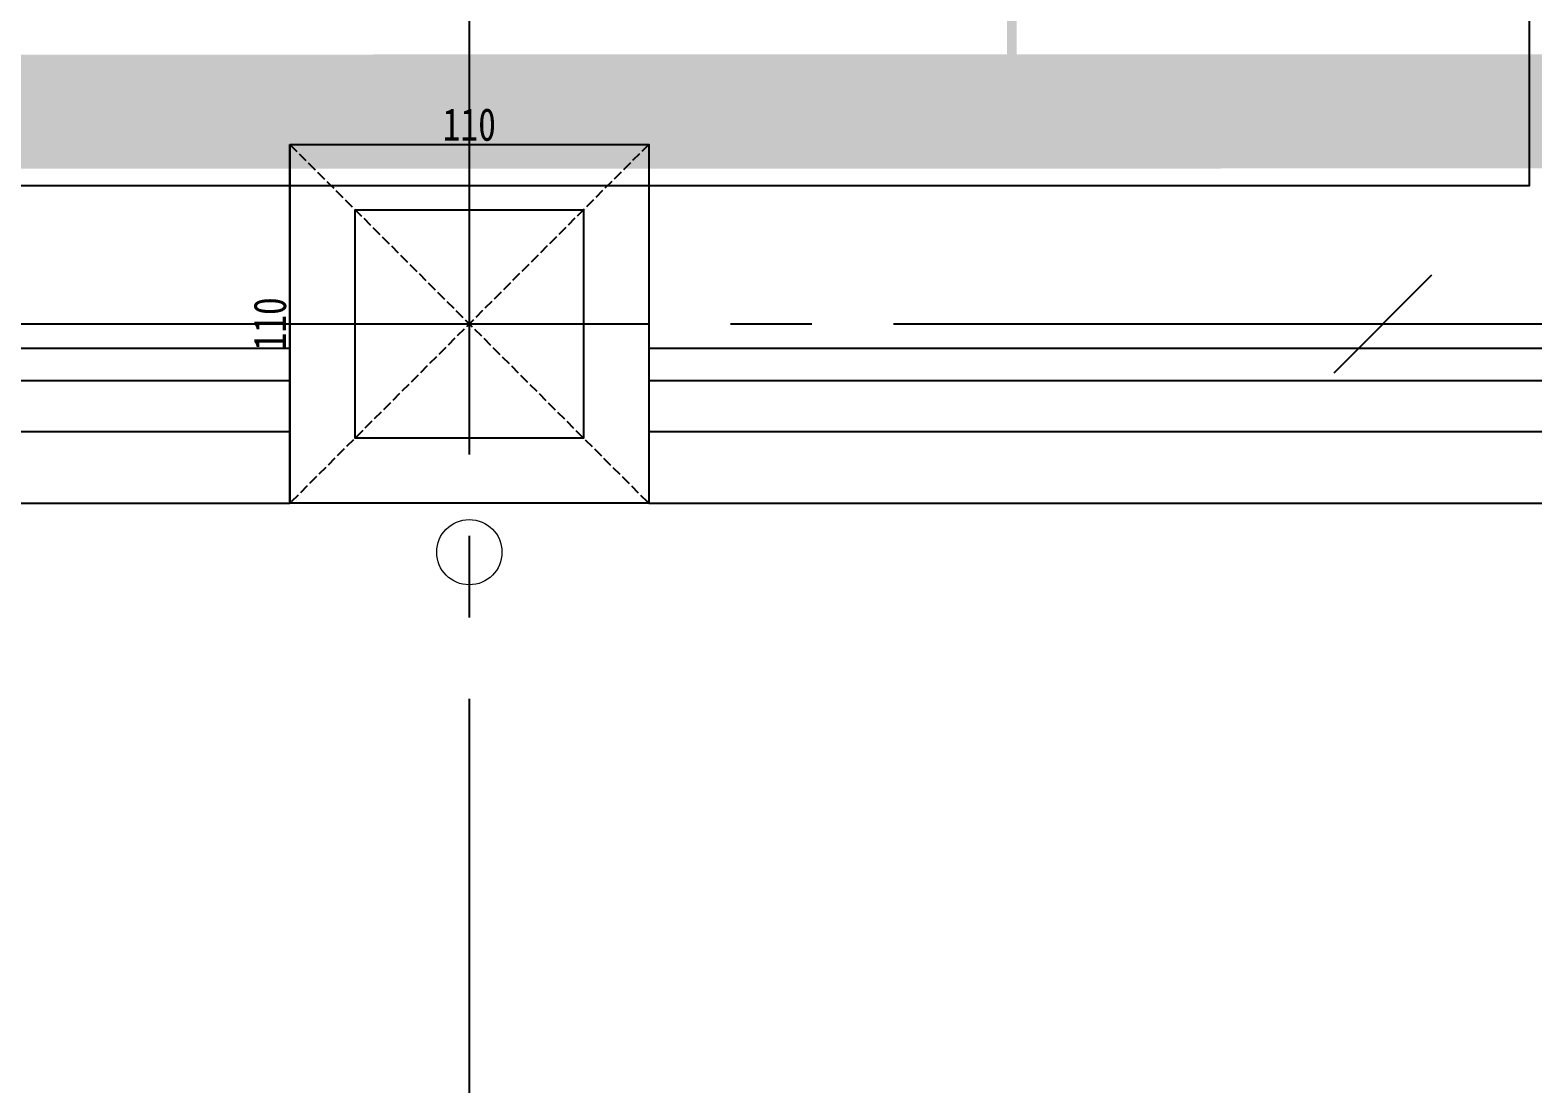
# Model space of a CAD drawing. Extents: x -3080 to 28500, y -1326 to 31609.
# Drawn here: x 10065.4 to 10525.9, y -233 to 90.1 of the extents above; entities that cross this region are included whole.
import ezdxf

# ---------------------------------------------------------------- set-up
doc = ezdxf.new("R2010")
doc.units = 0
doc.header["$LTSCALE"] = 100
doc.linetypes.add('X-S-FAB-L05$0$COL-CEN-LIN', pattern=[3.25, 2.5, -0.25, 0.25, -0.25])
doc.linetypes.add('X-S-FAB-L05$0$HIDDEN', pattern=[0.4, 0.3, -0.1])
for name, color, linetype in [('0-xref', 8, 'Continuous'), ('188K-SM-03-F05-ARCH-PA-Y2257103$0$K-岩棉 2hr 3.5-非抗', 53, 'Continuous'), ('188K-SM-03-F05-MECH-DCC-Y2257103$0$00_閥站分組', 1, 'Continuous'), ('188K-SM-07-F10-MECH-CR PIPE-Y2257103$0$00_AC_CHS_20℃', 3, 'Continuous'), ('188K-SM-07-F10-MECH-CR PIPE-Y2257103$0$00_閥站分組', 1, 'Continuous'), ('X-S-FAB-L05$0$1_L05平面圖_1_A-OBJE-MEP', 8, 'Continuous'), ('X-S-FAB-L05$0$BEAM', 8, 'Continuous'), ('X-S-FAB-L05$0$BLOCK', 8, 'Continuous'), ('X-S-FAB-L05$0$CCL', 8, 'X-S-FAB-L05$0$COL-CEN-LIN'), ('X-S-FAB-L05$0$COL', 8, 'Continuous'), ('X-S-FAB-L05$0$COL-S', 8, 'Continuous'), ('X-S-FAB-L05$0$S-FNDN', 8, 'Continuous'), ('X-S-FAB-L05$0$S-鋼柱', 8, 'Continuous'), ('X-S-FAB-L05$0$SLAB', 8, 'Continuous'), ('X-S-FAB-L05$0$WALL-RC', 8, 'Continuous')]:
    doc.layers.add(name, color=color, linetype=linetype)
doc.layers.add('X-S-FAB-L05$0$XREF', color=8, linetype='Continuous', lineweight=0)
doc.styles.add('X-S-FAB-L05$0$DIM', font='', dxfattribs={"width": 0.8})
doc.styles.get('X-S-FAB-L05$0$DIM').set_extended_font_data('MingLiU')
doc.dimstyles.new('X-S-FAB-L05$0$JJP_005_defpoint', dxfattribs={"dimtxt": 20, "dimasz": 0.5, "dimexe": 0.5, "dimexo": 0.5, "dimgap": 0.5, "dimtad": 1, "dimdsep": 46, "dimtxsty": 'X-S-FAB-L05$0$DIM', "dimblk": 'X-S-FAB-L05$0$_None', "dimcen": 10, "dimclrd": 256, "dimclre": 256, "dimclrt": 256, "dimadec": 0, "dimazin": 0, "dimtfac": 1, "dimtix": 1, "dimtmove": 2, "dimatfit": 3, "dimldrblk": 'X-S-FAB-L05$0$_None', "dimfxl": 0.5, "dimtolj": 1, "dimtzin": 0, "dimarcsym": 0})

# ---------------------------------------------------------------- blocks, each defined once
blk = doc.blocks.new('*D174')
at = {"layer": 'DefPoints', "lineweight": -2, "transparency": 16777216}
blk.add_line((0, 0), (110, 0), dxfattribs=at)
at = {"layer": 'DefPoints', "color": 0, "transparency": 16777216}
for p in [(0, 0), (110, 0), (110, 0)]:
    blk.add_point(p, dxfattribs=at)
at = {"layer": 'DefPoints', "transparency": 16777216, "insert": (55, 6.07), "char_height": 10, "attachment_point": 5, "style": 'X-S-FAB-L05$0$DIM'}
blk.add_mtext('\\A1;110', dxfattribs=at)
blk = doc.blocks.new('X-S-FAB-L05$0$_None')
blk = doc.blocks.new('*D175')
at = {"layer": 'DefPoints', "lineweight": -2, "transparency": 16777216}
blk.add_line((0, 0), (0, -110), dxfattribs=at)
at = {"layer": 'DefPoints', "color": 0, "transparency": 16777216}
for p in [(0, 0), (0, -110), (0, -110)]:
    blk.add_point(p, dxfattribs=at)
at = {"layer": 'DefPoints', "transparency": 16777216, "insert": (-6.07, -55), "char_height": 10, "attachment_point": 5, "rotation": 90, "style": 'X-S-FAB-L05$0$DIM'}
blk.add_mtext('\\A1;110', dxfattribs=at)
blk = doc.blocks.new('X-S-FAB-L05$0$SC1')
at = {"layer": 'DefPoints'}
blk.add_line((27924.99, 8342.12), (27954.99, 8312.12), dxfattribs=at)
blk = doc.blocks.new('X-S-FAB-L05$0$VC(C)')
at = {"layer": 'X-S-FAB-L05$0$S-鋼柱', "rotation": 90}
blk.add_blockref('X-S-FAB-L05$0$SC1', (18807.12, -27939.99), dxfattribs=at)
blk = doc.blocks.new('X-S-FAB-L05$0$板_3_2', base_point=(11935, 9055))
at = {"layer": 'X-S-FAB-L05$0$S-FNDN', "color": 15, "lineweight": 0, "flags": 128}
blk.add_lwpolyline([(11935, 9055), (4350, 9055), (4350, 7470), (9330, 7470), (9330, -55), (11935, -55), (11935, 4530), (11070, 4530), (11070, 5003), (11935, 5003)], close=True, dxfattribs=at)
blk = doc.blocks.new('188K-SM-03-F05-ARCH-PA-Y2257103')
at = {"layer": '188K-SM-03-F05-ARCH-PA-Y2257103$0$K-岩棉 2hr 3.5-非抗'}
for p, q in [((10145, -7.5, 0), (9415, -7.5, 0)), ((10985, -7.5, 0), (10255, -7.5, 0)), ((10145, -17.5), (9415, -17.5)), ((10985, -17.5), (10255, -17.5))]:
    blk.add_line(p, q, dxfattribs=at)
blk = doc.blocks.new('188K-SM-03-F05-MECH-DCC-Y2257103')
at = {"layer": '188K-SM-03-F05-MECH-DCC-Y2257103$0$00_閥站分組', "ltscale": 1000, "elevation": 0}
blk.add_lwpolyline([(9628.4, 567.1), (10524.82, 567.1), (10524.82, 42.34), (9628.4, 42.34)], close=True, dxfattribs=at)
blk = doc.blocks.new('188K-SM-07-F10-MECH-CR PIPE-Y2257103')
at = {"layer": '188K-SM-07-F10-MECH-CR PIPE-Y2257103$0$00_AC_CHS_20℃', "ltscale": 1000, "const_width": 35}
blk.add_lwpolyline([(1863.885, 63.55), (12780.714, 65.58), (12782.797, -201.709), (15093.572, -202.093), (15101.312, 29.205), (16720.194, 27.785), (16720.194, 1812.454), (24026.171, 1812.454)], dxfattribs=at)
at = {"layer": '188K-SM-07-F10-MECH-CR PIPE-Y2257103$0$00_AC_CHS_20℃', "ltscale": 1000, "const_width": 3, "elevation": 0}
blk.add_lwpolyline([(10366.219, 65.07), (10366.219, 491.081)], dxfattribs=at)
at = {"layer": '188K-SM-07-F10-MECH-CR PIPE-Y2257103$0$00_閥站分組', "ltscale": 1000, "elevation": 0}
blk.add_lwpolyline([(9628.404, 567.105), (10524.82, 567.105), (10524.82, 42.337), (9628.404, 42.337)], close=True, dxfattribs=at)
blk = doc.blocks.new('*U59')
at = {"layer": 'DefPoints', "linetype": 'X-S-FAB-L05$0$HIDDEN', "ltscale": 0.1}
for p, q in [((110, 0), (0, -110)), ((0, 0), (110, -110))]:
    blk.add_line(p, q, dxfattribs=at)
at = {"layer": 'X-S-FAB-L05$0$COL', "ltscale": 0.1}
blk.add_lwpolyline([(0, 0), (110, 0), (110, -110), (0, -110)], close=True, dxfattribs=at)
at = {"layer": 'DefPoints'}
dim = blk.add_linear_dim(base=(110, 0), p1=(0, 0), p2=(110, 0), dimstyle='X-S-FAB-L05$0$JJP_005_defpoint', override={"dimtxt": 10}, dxfattribs=at)
dim.commit()
dim.dimension.update_dxf_attribs({"geometry": '*D174', "text_midpoint": (55, 6.067)})
dim = blk.add_linear_dim(base=(0, -110), p1=(0, 0), p2=(0, -110), angle=90, dimstyle='X-S-FAB-L05$0$JJP_005_defpoint', override={"dimtxt": 10}, dxfattribs=at)
dim.commit()
dim.dimension.update_dxf_attribs({"geometry": '*D175', "text_midpoint": (-6.067, -55)})
blk = doc.blocks.new('X-S-FAB-L05$0$FAB2-L05')
at = {"layer": 'X-S-FAB-L05$0$CCL'}
for p, q in [((-15960, 11005), (-15960, 0)), ((-26880, 720), (1210, 720))]:
    blk.add_line(p, q, dxfattribs=at)
at = {"layer": 'X-S-FAB-L05$0$COL-S'}
blk.add_lwpolyline([(-15995, 755), (-15925, 755), (-15925, 685), (-15995, 685)], close=True, dxfattribs=at)
at = {"layer": 'X-S-FAB-L05$0$BEAM'}
blk.add_blockref('*U59', (-16015, 775), dxfattribs=at)
blk = doc.blocks.new('X-S-FAB-L05')
at = {"layer": 'X-S-FAB-L05$0$1_L05平面圖_1_A-OBJE-MEP', "color": 8, "lineweight": 0, "ltscale": 10}
blk.add_circle((10200, -70), 10, dxfattribs=at)
at = {"layer": 'X-S-FAB-L05$0$COL-S'}
blk.add_lwpolyline([(10165, 35), (10235, 35), (10235, -35), (10165, -35)], close=True, dxfattribs=at)
at = {"layer": 'X-S-FAB-L05$0$WALL-RC'}
for p, q in [((9415, -33), (10145, -33)), ((10255, -33), (10985, -33)), ((9415, -55), (10145, -55)), ((10255, -55), (10985, -55))]:
    blk.add_line(p, q, dxfattribs=at)
at = {"layer": 'X-S-FAB-L05$0$BEAM'}
blk.add_blockref('*U59', (10145, 55), dxfattribs=at)
at = {"layer": 'X-S-FAB-L05$0$BLOCK'}
blk.add_blockref('X-S-FAB-L05$0$FAB2-L05', (26160, -720), dxfattribs=at)
at = {"layer": 'X-S-FAB-L05$0$SLAB', "color": 15, "lineweight": 0}
blk.add_blockref('X-S-FAB-L05$0$板_3_2', (11935, 9055), dxfattribs=at)
at = {"layer": 'X-S-FAB-L05$0$XREF'}
blk.add_blockref('X-S-FAB-L05$0$VC(C)', (0, 0), dxfattribs=at)

msp = doc.modelspace()

# ---------------------------------------------------------------- block references
at = {"layer": '0-xref'}
for name in ['X-S-FAB-L05', '188K-SM-03-F05-MECH-DCC-Y2257103', '188K-SM-03-F05-ARCH-PA-Y2257103']:
    msp.add_blockref(name, (0, 0), dxfattribs=at)

# ---------------------------------------------------------------- next in the draw order: block references
msp.add_blockref('188K-SM-07-F10-MECH-CR PIPE-Y2257103', (0, 0), dxfattribs=at)

doc.saveas('drawing.dxf')
